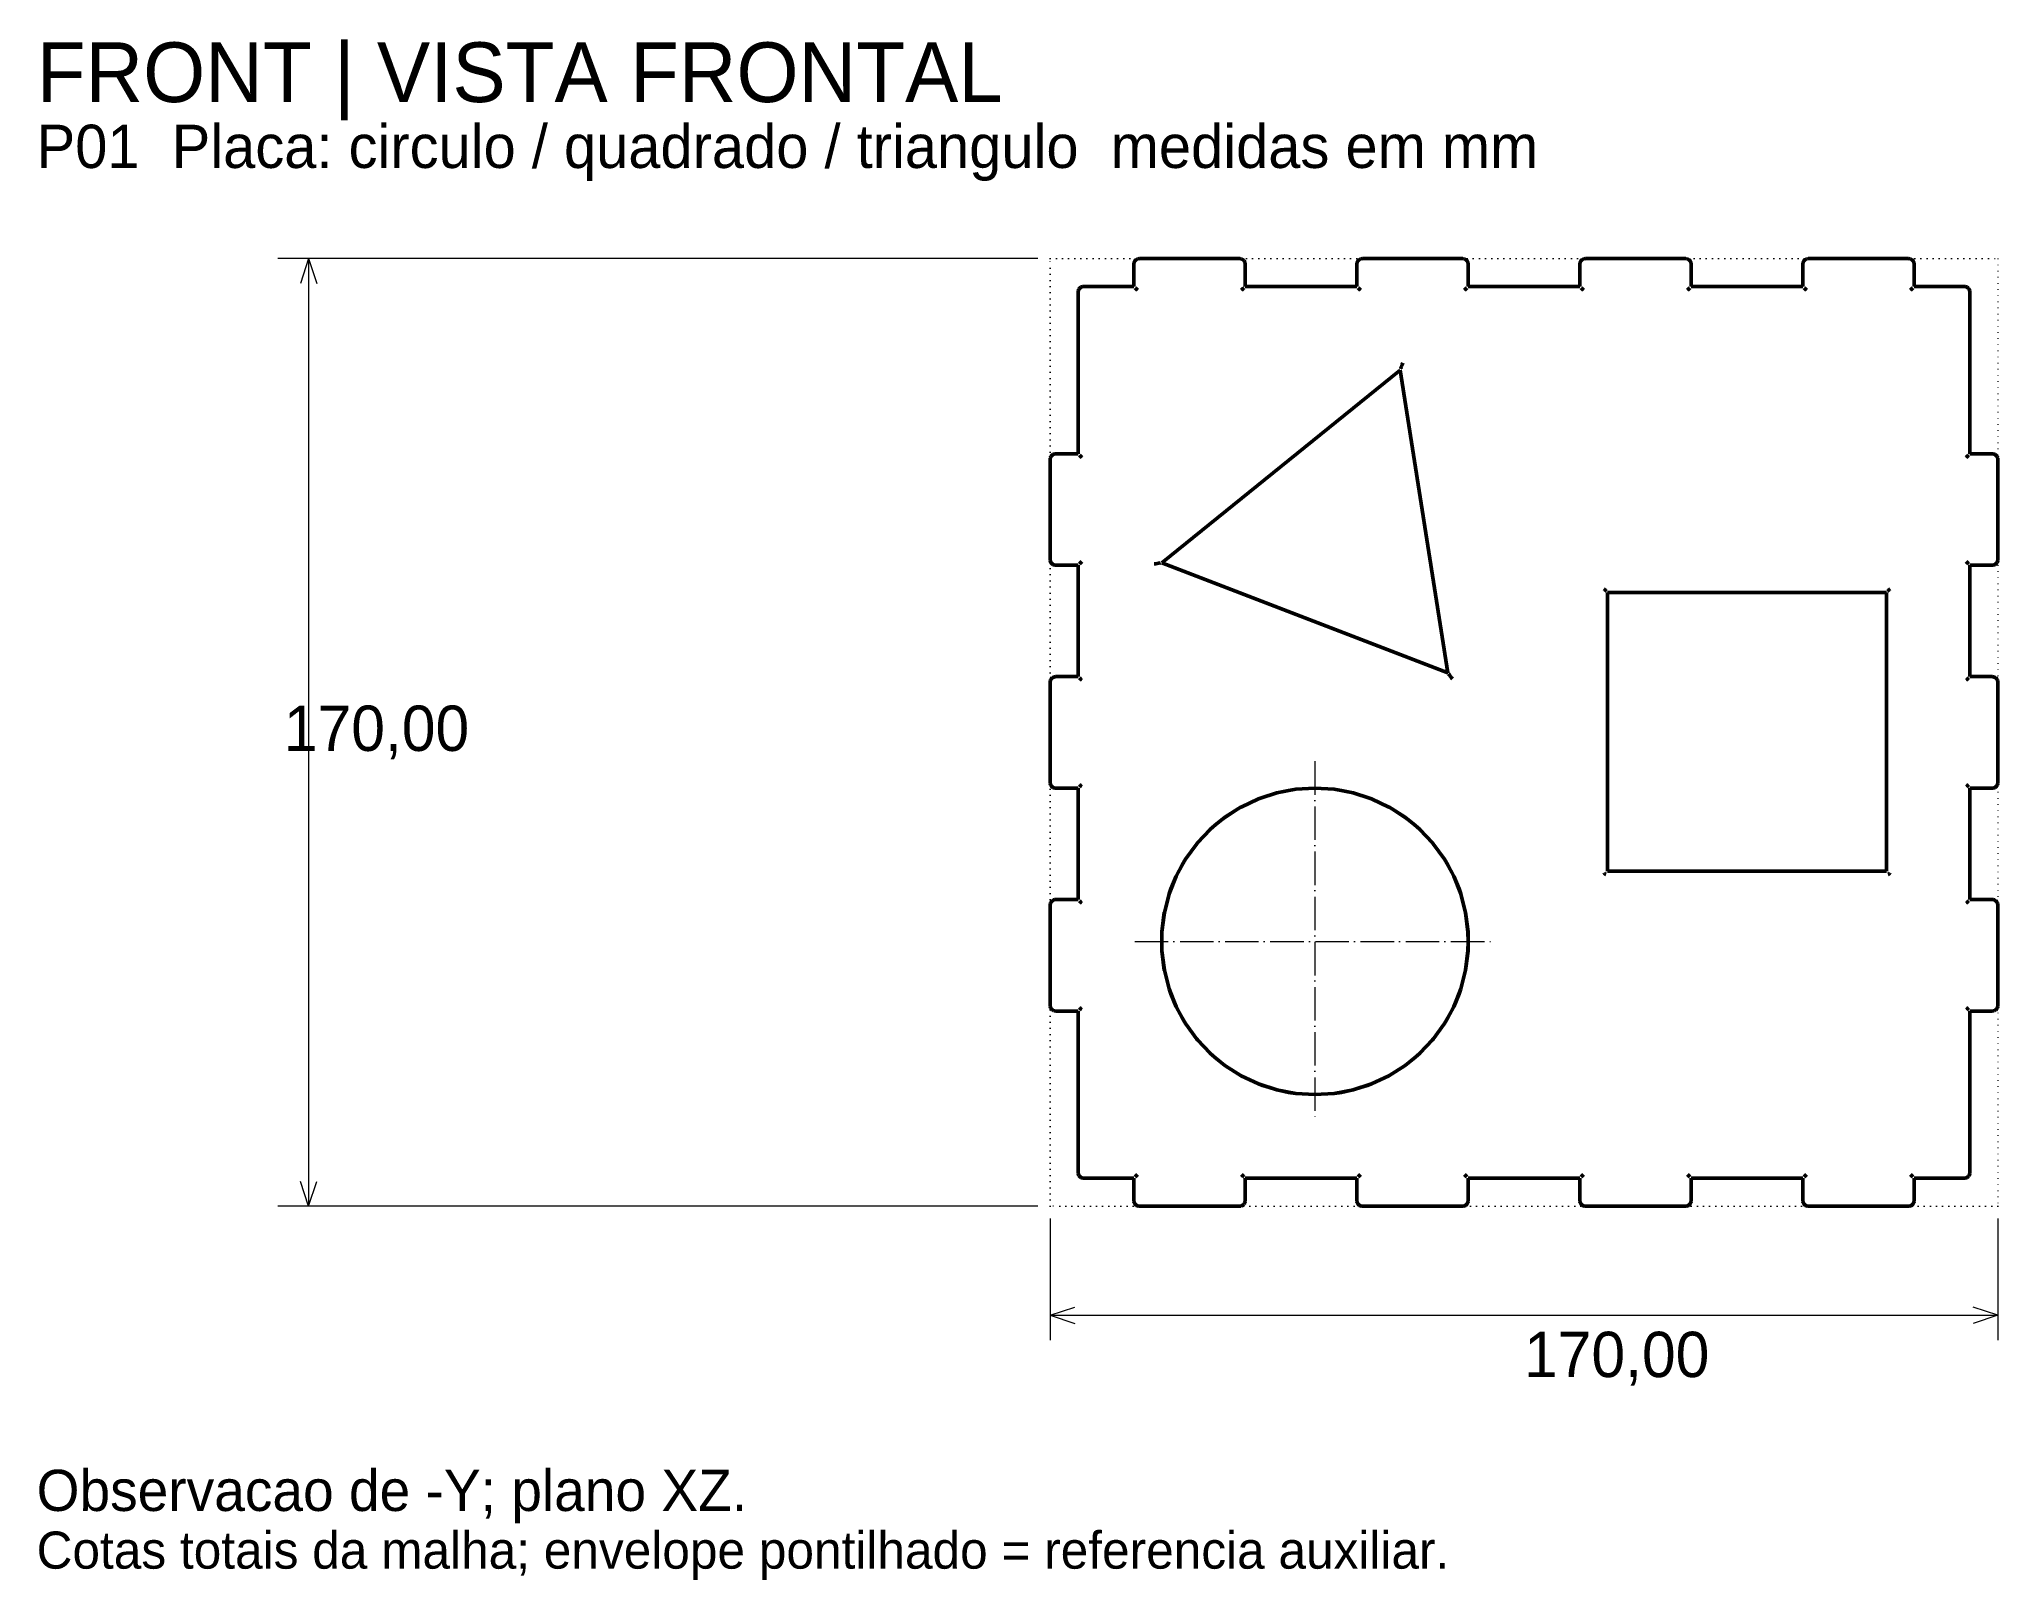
# Model space of a CAD drawing. Header units: millimetres. Extents: x 14 to 366, y 5 to 281.
import ezdxf

# ---------------------------------------------------------------- set-up
doc = ezdxf.new("R2010")
doc.units = ezdxf.units.MM
for name, pattern in [('CENTER', [8, 6, -1, 0, -1]), ('DOTTED', [1, 0, -1]), ('HIDDEN', [4.5, 3, -1.5])]:
    doc.linetypes.add(name, pattern=pattern)
for name, color, linetype, lineweight in [('AXIS', 4, 'CENTER', 18), ('HIDDEN', 8, 'HIDDEN', 25), ('REFERENCE', 8, 'DOTTED', 13), ('TEXT', 7, 'CONTINUOUS', 18), ('THIN', 7, 'CONTINUOUS', 18), ('VISIBLE', 7, 'CONTINUOUS', 50)]:
    doc.layers.add(name, color=color, linetype=linetype, lineweight=lineweight)

msp = doc.modelspace()

# ---------------------------------------------------------------- linework, layer by layer
at = {"layer": 'AXIS'}
for p, q in [((243.37, 151.87), (243.37, 87.26)), ((211.06, 119.57), (275.68, 119.57))]:
    msp.add_line(p, q, dxfattribs=at)
at = {"layer": 'HIDDEN'}
for p, q in [((210.63, 237.07), (210.87, 237.07)), ((210.87, 237.07), (210.87, 237.3)), ((211.1, 236.83), (211.23, 236.71)), ((211.23, 236.71), (211.37, 236.57)), ((211.37, 236.57), (211.53, 236.41)), ((230.21, 236.41), (230.37, 236.57)), ((230.37, 236.57), (230.51, 236.71)), ((230.51, 236.71), (230.64, 236.83)), ((250.63, 237.07), (250.87, 237.07)), ((250.87, 237.07), (250.87, 237.3)), ((251.1, 236.83), (251.23, 236.71)), ((251.23, 236.71), (251.37, 236.57)), ((251.37, 236.57), (251.53, 236.41)), ((270.21, 236.41), (270.37, 236.57)), ((270.37, 236.57), (270.51, 236.71)), ((270.51, 236.71), (270.64, 236.83)), ((291.1, 236.83), (291.23, 236.71)), ((291.23, 236.71), (291.37, 236.57)), ((291.37, 236.57), (291.53, 236.41)), ((310.21, 236.41), (310.37, 236.57)), ((310.37, 236.57), (310.51, 236.71)), ((310.51, 236.71), (310.64, 236.83)), ((310.87, 237.07), (310.87, 237.3)), ((310.87, 237.07), (311.11, 237.07)), ((331.1, 236.83), (331.23, 236.71)), ((331.23, 236.71), (331.37, 236.57)), ((331.37, 236.57), (331.53, 236.41)), ((350.21, 236.41), (350.37, 236.57)), ((350.37, 236.57), (350.51, 236.71)), ((350.51, 236.71), (350.64, 236.83)), ((350.87, 237.07), (350.87, 237.3)), ((350.87, 237.07), (351.11, 237.07)), ((258.73, 222.27), (258.79, 222.42)), ((258.79, 222.42), (258.86, 222.61)), ((258.86, 222.61), (258.94, 222.83)), ((258.94, 222.83), (259.04, 223.08)), ((259.04, 223.08), (259.15, 223.36)), ((200.63, 207.07), (200.87, 207.07)), ((200.87, 207.07), (200.87, 207.3)), ((201.1, 206.83), (201.23, 206.71)), ((201.23, 206.71), (201.37, 206.57)), ((201.37, 206.57), (201.53, 206.41)), ((360.21, 206.41), (360.37, 206.57)), ((360.37, 206.57), (360.51, 206.71)), ((360.51, 206.71), (360.64, 206.83)), ((360.87, 207.07), (360.87, 207.3)), ((360.87, 207.07), (361.1, 207.07)), ((201.1, 187.3), (201.23, 187.42)), ((201.23, 187.42), (201.37, 187.57)), ((201.37, 187.57), (201.53, 187.72)), ((214.57, 187.29), (214.78, 187.33)), ((214.88, 187.34), (215.06, 187.37)), ((215.16, 187.39), (215.29, 187.41)), ((215.29, 187.41), (215.4, 187.42)), ((215.49, 187.44), (215.6, 187.46)), ((360.21, 187.72), (360.37, 187.57)), ((360.37, 187.57), (360.51, 187.42)), ((360.51, 187.42), (360.64, 187.3)), ((295.21, 182.84), (295.37, 182.68)), ((346.37, 182.68), (346.53, 182.84)), ((295.37, 182.68), (295.51, 182.54)), ((295.51, 182.54), (295.64, 182.42)), ((345.63, 182.18), (345.87, 182.18)), ((345.87, 181.94), (345.87, 182.18)), ((346.1, 182.42), (346.23, 182.54)), ((346.1, 182.42), (346.23, 182.54)), ((346.23, 182.54), (346.37, 182.68)), ((200.63, 167.07), (200.87, 167.07)), ((200.87, 167.07), (200.87, 167.3)), ((201.1, 166.83), (201.23, 166.71)), ((201.23, 166.71), (201.37, 166.57)), ((201.37, 166.57), (201.53, 166.41)), ((266.97, 167.82), (267.2, 167.73)), ((267.16, 167.97), (267.2, 167.73)), ((267.33, 167.56), (267.44, 167.44)), ((267.37, 167.52), (267.44, 167.44)), ((267.44, 167.44), (267.56, 167.28)), ((267.49, 167.37), (267.57, 167.28)), ((267.57, 167.28), (267.64, 167.18)), ((267.64, 167.18), (267.72, 167.09)), ((267.72, 167.09), (267.82, 166.96)), ((267.88, 166.88), (268.02, 166.71)), ((360.21, 166.41), (360.37, 166.57)), ((360.37, 166.57), (360.51, 166.71)), ((360.51, 166.71), (360.64, 166.83)), ((360.87, 167.07), (360.87, 167.3)), ((360.87, 167.07), (361.1, 167.07)), ((201.37, 147.57), (201.53, 147.72)), ((360.21, 147.72), (360.37, 147.57)), ((200.63, 147.07), (200.87, 147.07)), ((200.87, 146.83), (200.87, 147.07)), ((201.1, 147.3), (201.23, 147.42)), ((201.23, 147.42), (201.37, 147.57)), ((360.37, 147.57), (360.51, 147.42)), ((360.51, 147.42), (360.64, 147.3)), ((360.87, 147.07), (361.1, 147.07)), ((360.87, 146.83), (360.87, 147.07)), ((295.21, 131.53), (295.37, 131.68)), ((295.37, 131.68), (295.51, 131.83)), ((295.37, 131.68), (295.46, 131.77)), ((295.51, 131.83), (295.64, 131.95)), ((346.1, 131.95), (346.23, 131.83)), ((346.23, 131.83), (346.37, 131.68)), ((346.37, 131.68), (346.53, 131.53)), ((201.1, 126.83), (201.23, 126.71)), ((201.23, 126.71), (201.37, 126.57)), ((201.37, 126.57), (201.53, 126.41)), ((360.21, 126.41), (360.37, 126.57)), ((360.37, 126.57), (360.51, 126.71)), ((360.51, 126.71), (360.64, 126.83)), ((200.63, 107.07), (200.87, 107.07)), ((200.87, 106.83), (200.87, 107.07)), ((201.1, 107.3), (201.23, 107.42)), ((201.23, 107.42), (201.37, 107.57)), ((201.37, 107.57), (201.53, 107.72)), ((360.21, 107.72), (360.37, 107.57)), ((360.37, 107.57), (360.51, 107.42)), ((360.51, 107.42), (360.64, 107.3)), ((360.87, 107.07), (361.1, 107.07)), ((360.87, 106.83), (360.87, 107.07)), ((211.1, 77.3), (211.23, 77.42)), ((211.23, 77.42), (211.37, 77.57)), ((211.37, 77.57), (211.53, 77.72)), ((230.21, 77.72), (230.37, 77.57)), ((230.37, 77.57), (230.51, 77.42)), ((230.51, 77.42), (230.64, 77.3)), ((251.1, 77.3), (251.23, 77.42)), ((251.23, 77.42), (251.37, 77.57)), ((251.37, 77.57), (251.53, 77.72)), ((270.21, 77.72), (270.37, 77.57)), ((270.37, 77.57), (270.51, 77.42)), ((270.51, 77.42), (270.64, 77.3)), ((291.1, 77.3), (291.23, 77.42)), ((291.23, 77.42), (291.37, 77.57)), ((291.37, 77.57), (291.53, 77.72)), ((310.21, 77.72), (310.37, 77.57)), ((310.37, 77.57), (310.51, 77.42)), ((310.51, 77.42), (310.64, 77.3)), ((331.1, 77.3), (331.23, 77.42)), ((331.23, 77.42), (331.37, 77.57)), ((331.37, 77.57), (331.53, 77.72)), ((350.21, 77.72), (350.37, 77.57)), ((350.37, 77.57), (350.51, 77.42)), ((350.51, 77.42), (350.64, 77.3)), ((210.63, 77.07), (210.87, 77.07)), ((210.87, 76.83), (210.87, 77.07)), ((250.63, 77.07), (250.87, 77.07)), ((250.87, 76.83), (250.87, 77.07)), ((310.87, 77.07), (311.11, 77.07)), ((310.87, 76.83), (310.87, 77.07)), ((350.87, 77.07), (351.11, 77.07)), ((350.87, 76.83), (350.87, 77.07))]:
    msp.add_line(p, q, dxfattribs=at)
at = {"layer": 'REFERENCE'}
for p, q in [((195.87, 242.07), (365.87, 242.07)), ((195.87, 72.07), (195.87, 242.07)), ((365.87, 242.07), (365.87, 72.07)), ((365.87, 72.07), (195.87, 72.07))]:
    msp.add_line(p, q, dxfattribs=at)
at = {"layer": 'THIN'}
for p, q in [((193.65, 242.07), (57.28, 242.07)), ((62.83, 242.07), (61.35, 237.63)), ((62.83, 242.07), (62.83, 72.07)), ((62.83, 242.07), (64.3, 237.63)), ((62.83, 72.07), (61.35, 76.5)), ((62.83, 72.07), (64.3, 76.5)), ((193.65, 72.07), (57.28, 72.07)), ((195.87, 69.85), (195.87, 48.04)), ((365.87, 69.85), (365.87, 48.04)), ((195.87, 52.48), (200.3, 53.96)), ((365.87, 52.48), (361.43, 53.96)), ((195.87, 52.48), (365.87, 52.48)), ((195.87, 52.48), (200.3, 51)), ((365.87, 52.48), (361.43, 51))]:
    msp.add_line(p, q, dxfattribs=at)
at = {"layer": 'VISIBLE'}
for p, q in [((210.87, 241.07), (210.88, 241.24)), ((210.87, 237.07), (210.87, 241.07)), ((210.88, 241.24), (210.93, 241.41)), ((210.93, 241.41), (211, 241.57)), ((211, 241.57), (211.1, 241.71)), ((211.1, 241.71), (211.23, 241.83)), ((211.23, 241.83), (211.37, 241.93)), ((211.37, 241.93), (211.53, 242)), ((211.53, 242), (211.7, 242.05)), ((211.7, 242.05), (211.87, 242.07)), ((211.87, 242.07), (229.87, 242.07)), ((229.87, 242.07), (230.04, 242.05)), ((230.04, 242.05), (230.21, 242)), ((230.21, 242), (230.37, 241.93)), ((230.37, 241.93), (230.51, 241.83)), ((230.51, 241.83), (230.64, 241.71)), ((230.64, 241.71), (230.74, 241.57)), ((230.74, 241.57), (230.81, 241.41)), ((230.81, 241.41), (230.85, 241.24)), ((230.85, 241.24), (230.87, 241.07)), ((230.87, 237.07), (230.87, 241.07)), ((250.87, 241.07), (250.88, 241.24)), ((250.87, 237.07), (250.87, 241.07)), ((250.88, 241.24), (250.93, 241.41)), ((250.93, 241.41), (251, 241.57)), ((251, 241.57), (251.1, 241.71)), ((251.1, 241.71), (251.23, 241.83)), ((251.23, 241.83), (251.37, 241.93)), ((251.37, 241.93), (251.53, 242)), ((251.53, 242), (251.7, 242.05)), ((251.7, 242.05), (251.87, 242.07)), ((251.87, 242.07), (269.87, 242.07)), ((269.87, 242.07), (270.04, 242.05)), ((270.04, 242.05), (270.21, 242)), ((270.21, 242), (270.37, 241.93)), ((270.37, 241.93), (270.51, 241.83)), ((270.51, 241.83), (270.64, 241.71)), ((270.64, 241.71), (270.74, 241.57)), ((270.74, 241.57), (270.81, 241.41)), ((270.81, 241.41), (270.85, 241.24)), ((270.85, 241.24), (270.87, 241.07)), ((270.87, 237.07), (270.87, 241.07)), ((290.87, 241.07), (290.88, 241.24)), ((290.87, 237.07), (290.87, 241.07)), ((290.88, 241.24), (290.93, 241.41)), ((290.93, 241.41), (291, 241.57)), ((291, 241.57), (291.1, 241.71)), ((291.1, 241.71), (291.23, 241.83)), ((291.23, 241.83), (291.37, 241.93)), ((291.37, 241.93), (291.53, 242)), ((291.53, 242), (291.7, 242.05)), ((291.7, 242.05), (291.87, 242.07)), ((291.87, 242.07), (309.87, 242.07)), ((309.87, 242.07), (310.04, 242.05)), ((310.04, 242.05), (310.21, 242)), ((310.21, 242), (310.37, 241.93)), ((310.37, 241.93), (310.51, 241.83)), ((310.51, 241.83), (310.64, 241.71)), ((310.64, 241.71), (310.74, 241.57)), ((310.74, 241.57), (310.81, 241.41)), ((310.81, 241.41), (310.85, 241.24)), ((310.85, 241.24), (310.87, 241.07)), ((310.87, 237.07), (310.87, 241.07)), ((330.87, 241.07), (330.88, 241.24)), ((330.87, 237.07), (330.87, 241.07)), ((330.88, 241.24), (330.93, 241.41)), ((330.93, 241.41), (331, 241.57)), ((331, 241.57), (331.1, 241.71)), ((331.1, 241.71), (331.23, 241.83)), ((331.23, 241.83), (331.37, 241.93)), ((331.37, 241.93), (331.53, 242)), ((331.53, 242), (331.7, 242.05)), ((331.7, 242.05), (331.87, 242.07)), ((331.87, 242.07), (349.87, 242.07)), ((349.87, 242.07), (350.04, 242.05)), ((350.04, 242.05), (350.21, 242)), ((350.21, 242), (350.37, 241.93)), ((350.37, 241.93), (350.51, 241.83)), ((350.51, 241.83), (350.64, 241.71)), ((350.64, 241.71), (350.74, 241.57)), ((350.74, 241.57), (350.81, 241.41)), ((350.81, 241.41), (350.85, 241.24)), ((350.85, 241.24), (350.87, 241.07)), ((350.87, 237.07), (350.87, 241.07)), ((200.87, 236.07), (200.88, 236.24)), ((200.87, 207.07), (200.87, 236.07)), ((200.88, 236.24), (200.93, 236.41)), ((200.93, 236.41), (201, 236.57)), ((201, 236.57), (201.1, 236.71)), ((201.1, 236.71), (201.23, 236.83)), ((201.23, 236.83), (201.37, 236.93)), ((201.37, 236.93), (201.53, 237)), ((201.53, 237), (201.7, 237.05)), ((201.7, 237.05), (201.87, 237.07)), ((201.87, 237.07), (210.87, 237.07)), ((211.1, 236.83), (211.23, 236.71)), ((211.23, 236.71), (211.37, 236.57)), ((211.37, 236.57), (211.53, 236.41)), ((230.21, 236.41), (230.37, 236.57)), ((230.37, 236.57), (230.51, 236.71)), ((230.51, 236.71), (230.64, 236.83)), ((230.87, 237.07), (250.87, 237.07)), ((251.1, 236.83), (251.23, 236.71)), ((251.23, 236.71), (251.37, 236.57)), ((251.37, 236.57), (251.53, 236.41)), ((270.21, 236.41), (270.37, 236.57)), ((270.37, 236.57), (270.51, 236.71)), ((270.51, 236.71), (270.64, 236.83)), ((270.87, 237.07), (290.87, 237.07)), ((291.1, 236.83), (291.23, 236.71)), ((291.23, 236.71), (291.37, 236.57)), ((291.37, 236.57), (291.53, 236.41)), ((310.21, 236.41), (310.37, 236.57)), ((310.37, 236.57), (310.51, 236.71)), ((310.51, 236.71), (310.64, 236.83)), ((310.87, 237.07), (330.87, 237.07)), ((331.1, 236.83), (331.23, 236.71)), ((331.23, 236.71), (331.37, 236.57)), ((331.37, 236.57), (331.53, 236.41)), ((350.21, 236.41), (350.37, 236.57)), ((350.37, 236.57), (350.51, 236.71)), ((350.51, 236.71), (350.64, 236.83)), ((350.87, 237.07), (359.87, 237.07)), ((359.87, 237.07), (360.04, 237.05)), ((360.04, 237.05), (360.21, 237)), ((360.21, 237), (360.37, 236.93)), ((360.37, 236.93), (360.51, 236.83)), ((360.51, 236.83), (360.64, 236.71)), ((360.64, 236.71), (360.74, 236.57)), ((360.74, 236.57), (360.81, 236.41)), ((360.81, 236.41), (360.85, 236.24)), ((360.85, 236.24), (360.87, 236.07)), ((360.87, 207.07), (360.87, 236.07)), ((215.87, 187.5), (258.65, 222.07)), ((258.65, 222.07), (267.2, 167.73)), ((258.73, 222.27), (258.79, 222.42)), ((258.79, 222.42), (258.86, 222.61)), ((258.86, 222.61), (258.94, 222.83)), ((258.94, 222.83), (259.04, 223.08)), ((259.04, 223.08), (259.15, 223.35)), ((195.87, 206.07), (195.88, 206.24)), ((195.87, 188.07), (195.87, 206.07)), ((195.88, 206.24), (195.93, 206.41)), ((195.93, 206.41), (196, 206.57)), ((196, 206.57), (196.1, 206.71)), ((196.1, 206.71), (196.23, 206.83)), ((196.23, 206.83), (196.37, 206.93)), ((196.37, 206.93), (196.53, 207)), ((196.53, 207), (196.7, 207.05)), ((196.7, 207.05), (196.87, 207.07)), ((196.87, 207.07), (200.87, 207.07)), ((201.1, 206.83), (201.23, 206.71)), ((201.23, 206.71), (201.37, 206.57)), ((201.37, 206.57), (201.53, 206.41)), ((360.21, 206.41), (360.37, 206.57)), ((360.37, 206.57), (360.51, 206.71)), ((360.51, 206.71), (360.64, 206.83)), ((360.87, 207.07), (364.87, 207.07)), ((364.87, 207.07), (365.04, 207.05)), ((365.04, 207.05), (365.21, 207)), ((365.21, 207), (365.37, 206.93)), ((365.37, 206.93), (365.51, 206.83)), ((365.51, 206.83), (365.64, 206.71)), ((365.64, 206.71), (365.74, 206.57)), ((365.74, 206.57), (365.81, 206.41)), ((365.81, 206.41), (365.85, 206.24)), ((365.85, 206.24), (365.87, 206.07)), ((365.87, 188.07), (365.87, 206.07)), ((195.87, 188.07), (195.88, 187.89)), ((195.88, 187.89), (195.93, 187.72)), ((195.93, 187.72), (196, 187.57)), ((196, 187.57), (196.1, 187.42)), ((196.1, 187.42), (196.23, 187.3)), ((196.23, 187.3), (196.37, 187.2)), ((196.37, 187.2), (196.53, 187.13)), ((196.53, 187.13), (196.7, 187.08)), ((196.7, 187.08), (196.87, 187.07)), ((196.87, 187.07), (200.87, 187.07)), ((200.87, 167.07), (200.87, 187.07)), ((201.1, 187.3), (201.23, 187.42)), ((201.23, 187.42), (201.37, 187.57)), ((201.37, 187.57), (201.53, 187.72)), ((214.5, 187.28), (214.79, 187.33)), ((214.79, 187.33), (215.06, 187.37)), ((215.06, 187.37), (215.29, 187.41)), ((215.29, 187.41), (215.49, 187.44)), ((215.49, 187.44), (215.65, 187.46)), ((215.87, 187.5), (267.2, 167.73)), ((360.21, 187.72), (360.37, 187.57)), ((360.37, 187.57), (360.51, 187.42)), ((360.51, 187.42), (360.64, 187.3)), ((360.87, 187.07), (364.87, 187.07)), ((360.87, 167.07), (360.87, 187.07)), ((364.87, 187.07), (365.04, 187.08)), ((365.04, 187.08), (365.21, 187.13)), ((365.21, 187.13), (365.37, 187.2)), ((365.37, 187.2), (365.51, 187.3)), ((365.51, 187.3), (365.64, 187.42)), ((365.64, 187.42), (365.74, 187.57)), ((365.74, 187.57), (365.81, 187.72)), ((365.81, 187.72), (365.85, 187.89)), ((365.85, 187.89), (365.87, 188.07)), ((295.21, 182.84), (295.37, 182.68)), ((346.37, 182.68), (346.53, 182.84)), ((295.37, 182.68), (295.51, 182.54)), ((295.51, 182.54), (295.64, 182.42)), ((295.87, 182.18), (345.87, 182.18)), ((295.87, 132.18), (295.87, 182.18)), ((345.87, 132.18), (345.87, 182.18)), ((346.1, 182.42), (346.23, 182.54)), ((346.23, 182.54), (346.37, 182.68)), ((195.87, 166.07), (195.88, 166.24)), ((195.87, 148.07), (195.87, 166.07)), ((195.88, 166.24), (195.93, 166.41)), ((195.93, 166.41), (196, 166.57)), ((196, 166.57), (196.1, 166.71)), ((196.1, 166.71), (196.23, 166.83)), ((196.23, 166.83), (196.37, 166.93)), ((196.37, 166.93), (196.53, 167)), ((196.53, 167), (196.7, 167.05)), ((196.7, 167.05), (196.87, 167.07)), ((196.87, 167.07), (200.87, 167.07)), ((201.1, 166.83), (201.23, 166.71)), ((201.23, 166.71), (201.37, 166.57)), ((201.37, 166.57), (201.53, 166.41)), ((267.33, 167.56), (267.44, 167.44)), ((267.44, 167.44), (267.56, 167.28)), ((267.56, 167.28), (267.71, 167.09)), ((267.71, 167.09), (267.88, 166.88)), ((267.88, 166.88), (268.07, 166.65)), ((360.21, 166.41), (360.37, 166.57)), ((360.37, 166.57), (360.51, 166.71)), ((360.51, 166.71), (360.64, 166.83)), ((360.87, 167.07), (364.87, 167.07)), ((364.87, 167.07), (365.04, 167.05)), ((365.04, 167.05), (365.21, 167)), ((365.21, 167), (365.37, 166.93)), ((365.37, 166.93), (365.51, 166.83)), ((365.51, 166.83), (365.64, 166.71)), ((365.64, 166.71), (365.74, 166.57)), ((365.74, 166.57), (365.81, 166.41)), ((365.81, 166.41), (365.85, 166.24)), ((365.85, 166.24), (365.87, 166.07)), ((365.87, 148.07), (365.87, 166.07)), ((195.87, 148.07), (195.88, 147.89)), ((195.88, 147.89), (195.93, 147.72)), ((195.93, 147.72), (196, 147.57)), ((201.37, 147.57), (201.53, 147.72)), ((360.21, 147.72), (360.37, 147.57)), ((365.74, 147.57), (365.81, 147.72)), ((365.81, 147.72), (365.85, 147.89)), ((365.85, 147.89), (365.87, 148.07)), ((196, 147.57), (196.1, 147.42)), ((196.1, 147.42), (196.23, 147.3)), ((196.23, 147.3), (196.37, 147.2)), ((196.37, 147.2), (196.53, 147.13)), ((196.53, 147.13), (196.7, 147.08)), ((196.7, 147.08), (196.87, 147.07)), ((196.87, 147.07), (200.87, 147.07)), ((200.87, 127.07), (200.87, 147.07)), ((201.1, 147.3), (201.23, 147.42)), ((201.23, 147.42), (201.37, 147.57)), ((230.12, 143.66), (233.25, 145.13)), ((233.24, 145.15), (236.53, 146.22)), ((233.24, 145.15), (236.53, 146.22)), ((233.24, 145.15), (233.96, 145.41)), ((233.24, 145.15), (233.96, 145.41)), ((233.25, 145.13), (233.96, 145.41)), ((233.96, 145.41), (236.53, 146.22)), ((233.96, 145.41), (236.53, 146.22)), ((233.96, 145.41), (236.53, 146.2)), ((236.53, 146.22), (239.92, 146.86)), ((236.53, 146.22), (239.92, 146.86)), ((236.53, 146.2), (238.59, 146.65)), ((236.53, 146.22), (238.59, 146.65)), ((236.53, 146.22), (238.59, 146.65)), ((238.59, 146.65), (239.92, 146.86)), ((238.59, 146.65), (239.92, 146.86)), ((238.59, 146.65), (239.92, 146.85)), ((239.92, 146.85), (243.37, 147.07)), ((243.37, 147.07), (246.82, 146.85)), ((246.82, 146.86), (248.14, 146.65)), ((246.82, 146.86), (250.21, 146.22)), ((246.82, 146.86), (248.14, 146.65)), ((246.82, 146.86), (250.21, 146.22)), ((246.82, 146.85), (248.14, 146.65)), ((248.14, 146.65), (250.21, 146.2)), ((248.14, 146.65), (250.21, 146.22)), ((248.14, 146.65), (250.21, 146.22)), ((250.21, 146.22), (252.78, 145.41)), ((250.21, 146.22), (253.5, 145.15)), ((250.21, 146.22), (253.5, 145.15)), ((250.21, 146.22), (252.78, 145.41)), ((250.21, 146.2), (252.78, 145.41)), ((252.78, 145.41), (253.49, 145.13)), ((252.78, 145.41), (253.5, 145.15)), ((252.78, 145.41), (253.5, 145.15)), ((253.49, 145.13), (256.62, 143.66)), ((360.37, 147.57), (360.51, 147.42)), ((360.51, 147.42), (360.64, 147.3)), ((360.87, 147.07), (364.87, 147.07)), ((360.87, 127.07), (360.87, 147.07)), ((364.87, 147.07), (365.04, 147.08)), ((365.04, 147.08), (365.21, 147.13)), ((365.21, 147.13), (365.37, 147.2)), ((365.37, 147.2), (365.51, 147.3)), ((365.51, 147.3), (365.64, 147.42)), ((365.64, 147.42), (365.74, 147.57)), ((224.53, 139.62), (227.2, 141.83)), ((224.53, 139.62), (227.2, 141.83)), ((224.53, 139.62), (225.69, 140.63)), ((224.53, 139.62), (225.69, 140.63)), ((224.54, 139.61), (225.69, 140.63)), ((225.69, 140.63), (227.2, 141.83)), ((225.69, 140.63), (227.2, 141.83)), ((225.69, 140.63), (227.21, 141.81)), ((227.2, 141.83), (230.11, 143.68)), ((227.2, 141.83), (230.11, 143.68)), ((227.2, 141.83), (229.62, 143.38)), ((227.2, 141.83), (229.62, 143.38)), ((227.21, 141.81), (229.62, 143.38)), ((229.62, 143.38), (230.11, 143.68)), ((229.62, 143.38), (230.11, 143.68)), ((229.62, 143.38), (230.12, 143.66)), ((256.62, 143.66), (257.12, 143.38)), ((256.63, 143.68), (257.12, 143.38)), ((256.63, 143.68), (259.54, 141.83)), ((256.63, 143.68), (257.12, 143.38)), ((256.63, 143.68), (259.54, 141.83)), ((257.12, 143.38), (259.53, 141.81)), ((257.12, 143.38), (259.54, 141.83)), ((257.12, 143.38), (259.54, 141.83)), ((259.53, 141.81), (261.05, 140.63)), ((259.54, 141.83), (261.05, 140.63)), ((259.54, 141.83), (262.21, 139.62)), ((259.54, 141.83), (262.21, 139.62)), ((259.54, 141.83), (261.05, 140.63)), ((261.05, 140.63), (262.19, 139.61)), ((261.05, 140.63), (262.21, 139.62)), ((261.05, 140.63), (262.21, 139.62)), ((220.15, 134.3), (222.18, 137.09)), ((222.18, 137.09), (222.3, 137.24)), ((222.3, 137.24), (224.54, 139.61)), ((262.19, 139.61), (264.44, 137.24)), ((264.44, 137.24), (264.56, 137.09)), ((264.56, 137.09), (266.59, 134.3)), ((218.47, 131.28), (220.14, 134.31)), ((218.47, 131.28), (220.14, 134.31)), ((219.55, 133.32), (220.14, 134.31)), ((219.55, 133.32), (220.14, 134.31)), ((219.55, 133.32), (220.15, 134.3)), ((266.59, 134.3), (267.19, 133.32)), ((266.6, 134.31), (267.19, 133.32)), ((266.6, 134.31), (268.27, 131.28)), ((266.6, 134.31), (267.19, 133.32)), ((266.6, 134.31), (268.27, 131.28)), ((217.2, 128.07), (218.47, 131.28)), ((217.2, 128.07), (218.47, 131.28)), ((217.53, 128.97), (218.47, 131.28)), ((217.53, 128.97), (218.47, 131.28)), ((217.53, 128.97), (218.49, 131.27)), ((218.47, 131.28), (219.55, 133.32)), ((218.47, 131.28), (219.55, 133.32)), ((218.49, 131.27), (219.55, 133.32)), ((267.19, 133.32), (268.25, 131.27)), ((267.19, 133.32), (268.27, 131.28)), ((267.19, 133.32), (268.27, 131.28)), ((268.25, 131.27), (269.21, 128.97)), ((268.27, 131.28), (269.21, 128.97)), ((268.27, 131.28), (269.54, 128.07)), ((268.27, 131.28), (269.54, 128.07)), ((268.27, 131.28), (269.21, 128.97)), ((295.21, 131.53), (295.32, 131.64)), ((295.37, 131.68), (295.46, 131.77)), ((295.87, 132.18), (345.87, 132.18)), ((346.28, 131.77), (346.37, 131.68)), ((346.42, 131.64), (346.53, 131.53)), ((195.93, 126.41), (196, 126.57)), ((196, 126.57), (196.1, 126.71)), ((196.1, 126.71), (196.23, 126.83)), ((196.23, 126.83), (196.37, 126.93)), ((196.37, 126.93), (196.53, 127)), ((196.53, 127), (196.7, 127.05)), ((196.7, 127.05), (196.87, 127.07)), ((196.87, 127.07), (200.87, 127.07)), ((201.1, 126.83), (201.23, 126.71)), ((201.23, 126.71), (201.37, 126.57)), ((201.37, 126.57), (201.53, 126.41)), ((216.36, 124.72), (217.22, 128.06)), ((217.2, 128.07), (217.53, 128.97)), ((217.2, 128.07), (217.53, 128.97)), ((217.22, 128.06), (217.53, 128.97)), ((269.21, 128.97), (269.52, 128.06)), ((269.21, 128.97), (269.54, 128.07)), ((269.21, 128.97), (269.54, 128.07)), ((269.52, 128.06), (270.38, 124.72)), ((360.21, 126.41), (360.37, 126.57)), ((360.37, 126.57), (360.51, 126.71)), ((360.51, 126.71), (360.64, 126.83)), ((360.87, 127.07), (364.87, 127.07)), ((364.87, 127.07), (365.04, 127.05)), ((365.04, 127.05), (365.21, 127)), ((365.21, 127), (365.37, 126.93)), ((365.37, 126.93), (365.51, 126.83)), ((365.51, 126.83), (365.64, 126.71)), ((365.64, 126.71), (365.74, 126.57)), ((365.74, 126.57), (365.81, 126.41)), ((195.87, 126.07), (195.88, 126.24)), ((195.87, 108.07), (195.87, 126.07)), ((195.88, 126.24), (195.93, 126.41)), ((215.91, 121.29), (216.34, 124.72)), ((215.91, 121.29), (216.29, 124.34)), ((215.92, 121.29), (216.34, 124.72)), ((216.29, 124.34), (216.36, 124.72)), ((216.29, 124.34), (216.34, 124.72)), ((216.29, 124.34), (216.34, 124.72)), ((270.38, 124.72), (270.45, 124.34)), ((270.4, 124.72), (270.82, 121.29)), ((270.4, 124.72), (270.45, 124.34)), ((270.4, 124.72), (270.45, 124.34)), ((270.4, 124.72), (270.83, 121.29)), ((270.45, 124.34), (270.82, 121.29)), ((270.45, 124.34), (270.82, 121.29)), ((270.45, 124.34), (270.83, 121.29)), ((365.81, 126.41), (365.85, 126.24)), ((365.85, 126.24), (365.87, 126.07)), ((365.87, 108.07), (365.87, 126.07)), ((215.87, 119.57), (215.92, 121.29)), ((215.87, 119.57), (215.91, 121.29)), ((215.87, 119.57), (215.91, 121.29)), ((215.87, 119.57), (215.92, 117.84)), ((215.87, 119.57), (215.91, 117.84)), ((215.87, 119.57), (215.91, 117.84)), ((215.91, 117.84), (215.91, 121.29)), ((215.91, 117.84), (215.91, 121.29)), ((270.82, 121.29), (270.87, 119.57)), ((270.82, 117.84), (270.87, 119.57)), ((270.83, 121.29), (270.87, 119.57)), ((270.83, 117.84), (270.83, 121.29)), ((270.83, 121.29), (270.87, 119.57)), ((270.83, 117.84), (270.83, 121.29)), ((270.83, 117.84), (270.87, 119.57)), ((270.83, 117.84), (270.87, 119.57)), ((215.91, 117.84), (216.29, 114.79)), ((215.91, 117.84), (216.34, 114.41)), ((215.92, 117.84), (216.29, 114.79)), ((215.92, 117.84), (216.29, 114.79)), ((215.92, 117.84), (216.34, 114.41)), ((270.4, 114.41), (270.83, 117.84)), ((270.4, 114.41), (270.82, 117.84)), ((270.45, 114.79), (270.83, 117.84)), ((216.29, 114.79), (216.36, 114.41)), ((216.29, 114.79), (216.34, 114.41)), ((216.29, 114.79), (216.34, 114.41)), ((216.36, 114.41), (217.22, 111.07)), ((269.52, 111.07), (270.38, 114.41)), ((270.38, 114.41), (270.45, 114.79)), ((270.4, 114.41), (270.45, 114.79)), ((270.4, 114.41), (270.45, 114.79)), ((217.2, 111.06), (217.53, 110.16)), ((217.2, 111.06), (218.47, 107.85)), ((217.2, 111.06), (217.53, 110.16)), ((217.2, 111.06), (218.47, 107.85)), ((217.22, 111.07), (217.53, 110.16)), ((217.53, 110.16), (218.49, 107.86)), ((217.53, 110.16), (218.47, 107.85)), ((217.53, 110.16), (218.47, 107.85)), ((268.25, 107.86), (269.21, 110.16)), ((268.27, 107.85), (269.54, 111.06)), ((268.27, 107.85), (269.54, 111.06)), ((268.27, 107.85), (269.21, 110.16)), ((268.27, 107.85), (269.21, 110.16)), ((269.21, 110.16), (269.52, 111.07)), ((269.21, 110.16), (269.54, 111.06)), ((269.21, 110.16), (269.54, 111.06)), ((195.87, 108.07), (195.88, 107.89)), ((195.88, 107.89), (195.93, 107.72)), ((195.93, 107.72), (196, 107.57)), ((196, 107.57), (196.1, 107.42)), ((196.1, 107.42), (196.23, 107.3)), ((196.23, 107.3), (196.37, 107.2)), ((196.37, 107.2), (196.53, 107.13)), ((196.53, 107.13), (196.7, 107.08)), ((196.7, 107.08), (196.87, 107.07)), ((196.87, 107.07), (200.87, 107.07)), ((200.87, 78.07), (200.87, 107.07)), ((201.1, 107.3), (201.23, 107.42)), ((201.23, 107.42), (201.37, 107.57)), ((201.37, 107.57), (201.53, 107.72)), ((218.47, 107.85), (220.14, 104.82)), ((218.47, 107.85), (219.55, 105.82)), ((218.47, 107.85), (219.55, 105.82)), ((218.47, 107.85), (220.14, 104.82)), ((218.49, 107.86), (219.55, 105.82)), ((219.55, 105.82), (220.15, 104.83)), ((219.55, 105.82), (220.14, 104.82)), ((219.55, 105.82), (220.14, 104.82)), ((266.59, 104.83), (267.19, 105.82)), ((266.6, 104.82), (268.27, 107.85)), ((266.6, 104.82), (268.27, 107.85)), ((266.6, 104.82), (267.19, 105.82)), ((266.6, 104.82), (267.19, 105.82)), ((267.19, 105.82), (268.25, 107.86)), ((267.19, 105.82), (268.27, 107.85)), ((267.19, 105.82), (268.27, 107.85)), ((360.21, 107.72), (360.37, 107.57)), ((360.37, 107.57), (360.51, 107.42)), ((360.51, 107.42), (360.64, 107.3)), ((360.87, 107.07), (364.87, 107.07)), ((360.87, 78.07), (360.87, 107.07)), ((364.87, 107.07), (365.04, 107.08)), ((365.04, 107.08), (365.21, 107.13)), ((365.21, 107.13), (365.37, 107.2)), ((365.37, 107.2), (365.51, 107.3)), ((365.51, 107.3), (365.64, 107.42)), ((365.64, 107.42), (365.74, 107.57)), ((365.74, 107.57), (365.81, 107.72)), ((365.81, 107.72), (365.85, 107.89)), ((365.85, 107.89), (365.87, 108.07)), ((220.15, 104.83), (222.18, 102.04)), ((222.18, 102.04), (222.3, 101.89)), ((264.44, 101.89), (264.56, 102.04)), ((264.56, 102.04), (266.59, 104.83)), ((222.3, 101.89), (224.54, 99.52)), ((224.53, 99.51), (225.69, 98.5)), ((224.53, 99.51), (227.2, 97.3)), ((224.53, 99.51), (225.69, 98.5)), ((224.53, 99.51), (227.2, 97.3)), ((224.54, 99.52), (225.69, 98.5)), ((225.69, 98.5), (227.21, 97.32)), ((225.69, 98.5), (227.2, 97.3)), ((225.69, 98.5), (227.2, 97.3)), ((259.53, 97.32), (261.05, 98.5)), ((259.54, 97.3), (262.21, 99.51)), ((259.54, 97.3), (262.21, 99.51)), ((259.54, 97.3), (261.05, 98.5)), ((259.54, 97.3), (261.05, 98.5)), ((261.05, 98.5), (262.19, 99.52)), ((261.05, 98.5), (262.21, 99.51)), ((261.05, 98.5), (262.21, 99.51)), ((262.19, 99.52), (264.44, 101.89)), ((227.2, 97.3), (230.11, 95.45)), ((227.2, 97.3), (229.62, 95.75)), ((227.2, 97.3), (229.62, 95.75)), ((227.2, 97.3), (230.11, 95.45)), ((227.21, 97.32), (229.62, 95.75)), ((229.62, 95.75), (230.12, 95.47)), ((229.62, 95.75), (230.11, 95.45)), ((229.62, 95.75), (230.11, 95.45)), ((230.12, 95.47), (233.25, 94)), ((253.49, 94), (256.62, 95.47)), ((256.62, 95.47), (257.12, 95.75)), ((256.63, 95.45), (259.54, 97.3)), ((256.63, 95.45), (259.54, 97.3)), ((256.63, 95.45), (257.12, 95.75)), ((256.63, 95.45), (257.12, 95.75)), ((257.12, 95.75), (259.53, 97.32)), ((257.12, 95.75), (259.54, 97.3)), ((257.12, 95.75), (259.54, 97.3)), ((233.24, 93.98), (233.96, 93.72)), ((233.24, 93.98), (236.53, 92.91)), ((233.24, 93.98), (233.96, 93.72)), ((233.24, 93.98), (236.53, 92.91)), ((233.25, 94), (233.96, 93.72)), ((233.96, 93.72), (236.53, 92.93)), ((233.96, 93.72), (236.53, 92.91)), ((233.96, 93.72), (236.53, 92.91)), ((236.53, 92.93), (238.59, 92.48)), ((236.53, 92.91), (239.92, 92.27)), ((236.53, 92.91), (238.59, 92.48)), ((236.53, 92.91), (238.59, 92.48)), ((236.53, 92.91), (239.92, 92.27)), ((238.59, 92.48), (239.92, 92.28)), ((238.59, 92.48), (239.92, 92.27)), ((238.59, 92.48), (239.92, 92.27)), ((239.92, 92.28), (243.37, 92.07)), ((243.37, 92.07), (246.82, 92.28)), ((246.82, 92.27), (250.21, 92.91)), ((246.82, 92.27), (250.21, 92.91)), ((246.82, 92.28), (248.14, 92.48)), ((246.82, 92.27), (248.14, 92.48)), ((246.82, 92.27), (248.14, 92.48)), ((248.14, 92.48), (250.21, 92.93)), ((248.14, 92.48), (250.21, 92.91)), ((248.14, 92.48), (250.21, 92.91)), ((250.21, 92.91), (253.5, 93.98)), ((250.21, 92.91), (253.5, 93.98)), ((250.21, 92.93), (252.78, 93.72)), ((250.21, 92.91), (252.78, 93.72)), ((250.21, 92.91), (252.78, 93.72)), ((252.78, 93.72), (253.49, 94)), ((252.78, 93.72), (253.5, 93.98)), ((252.78, 93.72), (253.5, 93.98)), ((200.87, 78.07), (200.88, 77.89)), ((200.88, 77.89), (200.93, 77.72)), ((200.93, 77.72), (201, 77.57)), ((201, 77.57), (201.1, 77.42)), ((201.1, 77.42), (201.23, 77.3)), ((211.1, 77.3), (211.23, 77.42)), ((211.23, 77.42), (211.37, 77.57)), ((211.37, 77.57), (211.53, 77.72)), ((230.21, 77.72), (230.37, 77.57)), ((230.37, 77.57), (230.51, 77.42)), ((230.51, 77.42), (230.64, 77.3)), ((251.1, 77.3), (251.23, 77.42)), ((251.23, 77.42), (251.37, 77.57)), ((251.37, 77.57), (251.53, 77.72)), ((270.21, 77.72), (270.37, 77.57)), ((270.37, 77.57), (270.51, 77.42)), ((270.51, 77.42), (270.64, 77.3)), ((291.1, 77.3), (291.23, 77.42)), ((291.23, 77.42), (291.37, 77.57)), ((291.37, 77.57), (291.53, 77.72)), ((310.21, 77.72), (310.37, 77.57)), ((310.37, 77.57), (310.51, 77.42)), ((310.51, 77.42), (310.64, 77.3)), ((331.1, 77.3), (331.23, 77.42)), ((331.23, 77.42), (331.37, 77.57)), ((331.37, 77.57), (331.53, 77.72)), ((350.21, 77.72), (350.37, 77.57)), ((350.37, 77.57), (350.51, 77.42)), ((350.51, 77.42), (350.64, 77.3)), ((360.51, 77.3), (360.64, 77.42)), ((360.64, 77.42), (360.74, 77.57)), ((360.74, 77.57), (360.81, 77.72)), ((360.81, 77.72), (360.85, 77.89)), ((360.85, 77.89), (360.87, 78.07)), ((201.23, 77.3), (201.37, 77.2)), ((201.37, 77.2), (201.53, 77.13)), ((201.53, 77.13), (201.7, 77.08)), ((201.7, 77.08), (201.87, 77.07)), ((201.87, 77.07), (210.87, 77.07)), ((210.87, 73.07), (210.87, 77.07)), ((230.87, 77.07), (250.87, 77.07)), ((230.87, 73.07), (230.87, 77.07)), ((250.87, 73.07), (250.87, 77.07)), ((270.87, 77.07), (290.87, 77.07)), ((270.87, 73.07), (270.87, 77.07)), ((290.87, 73.07), (290.87, 77.07)), ((310.87, 77.07), (330.87, 77.07)), ((310.87, 73.07), (310.87, 77.07)), ((330.87, 73.07), (330.87, 77.07)), ((350.87, 77.07), (359.87, 77.07)), ((350.87, 73.07), (350.87, 77.07)), ((359.87, 77.07), (360.04, 77.08)), ((360.04, 77.08), (360.21, 77.13)), ((360.21, 77.13), (360.37, 77.2)), ((360.37, 77.2), (360.51, 77.3)), ((210.87, 73.07), (210.88, 72.89)), ((210.88, 72.89), (210.93, 72.72)), ((210.93, 72.72), (211, 72.57)), ((211, 72.57), (211.1, 72.42)), ((211.1, 72.42), (211.23, 72.3)), ((211.23, 72.3), (211.37, 72.2)), ((211.37, 72.2), (211.53, 72.13)), ((211.53, 72.13), (211.7, 72.08)), ((211.7, 72.08), (211.87, 72.07)), ((211.87, 72.07), (229.87, 72.07)), ((229.87, 72.07), (230.04, 72.08)), ((230.04, 72.08), (230.21, 72.13)), ((230.21, 72.13), (230.37, 72.2)), ((230.37, 72.2), (230.51, 72.3)), ((230.51, 72.3), (230.64, 72.42)), ((230.64, 72.42), (230.74, 72.57)), ((230.74, 72.57), (230.81, 72.72)), ((230.81, 72.72), (230.85, 72.89)), ((230.85, 72.89), (230.87, 73.07)), ((250.87, 73.07), (250.88, 72.89)), ((250.88, 72.89), (250.93, 72.72)), ((250.93, 72.72), (251, 72.57)), ((251, 72.57), (251.1, 72.42)), ((251.1, 72.42), (251.23, 72.3)), ((251.23, 72.3), (251.37, 72.2)), ((251.37, 72.2), (251.53, 72.13)), ((251.53, 72.13), (251.7, 72.08)), ((251.7, 72.08), (251.87, 72.07)), ((251.87, 72.07), (269.87, 72.07)), ((269.87, 72.07), (270.04, 72.08)), ((270.04, 72.08), (270.21, 72.13)), ((270.21, 72.13), (270.37, 72.2)), ((270.37, 72.2), (270.51, 72.3)), ((270.51, 72.3), (270.64, 72.42)), ((270.64, 72.42), (270.74, 72.57)), ((270.74, 72.57), (270.81, 72.72)), ((270.81, 72.72), (270.85, 72.89)), ((270.85, 72.89), (270.87, 73.07)), ((290.87, 73.07), (290.88, 72.89)), ((290.88, 72.89), (290.93, 72.72)), ((290.93, 72.72), (291, 72.57)), ((291, 72.57), (291.1, 72.42)), ((291.1, 72.42), (291.23, 72.3)), ((291.23, 72.3), (291.37, 72.2)), ((291.37, 72.2), (291.53, 72.13)), ((291.53, 72.13), (291.7, 72.08)), ((291.7, 72.08), (291.87, 72.07)), ((291.87, 72.07), (309.87, 72.07)), ((309.87, 72.07), (310.04, 72.08)), ((310.04, 72.08), (310.21, 72.13)), ((310.21, 72.13), (310.37, 72.2)), ((310.37, 72.2), (310.51, 72.3)), ((310.51, 72.3), (310.64, 72.42)), ((310.64, 72.42), (310.74, 72.57)), ((310.74, 72.57), (310.81, 72.72)), ((310.81, 72.72), (310.85, 72.89)), ((310.85, 72.89), (310.87, 73.07)), ((330.87, 73.07), (330.88, 72.89)), ((330.88, 72.89), (330.93, 72.72)), ((330.93, 72.72), (331, 72.57)), ((331, 72.57), (331.1, 72.42)), ((331.1, 72.42), (331.23, 72.3)), ((331.23, 72.3), (331.37, 72.2)), ((331.37, 72.2), (331.53, 72.13)), ((331.53, 72.13), (331.7, 72.08)), ((331.7, 72.08), (331.87, 72.07)), ((331.87, 72.07), (349.87, 72.07)), ((349.87, 72.07), (350.04, 72.08)), ((350.04, 72.08), (350.21, 72.13)), ((350.21, 72.13), (350.37, 72.2)), ((350.37, 72.2), (350.51, 72.3)), ((350.51, 72.3), (350.64, 72.42)), ((350.64, 72.42), (350.74, 72.57)), ((350.74, 72.57), (350.81, 72.72)), ((350.81, 72.72), (350.85, 72.89)), ((350.85, 72.89), (350.87, 73.07))]:
    msp.add_line(p, q, dxfattribs=at)

# ---------------------------------------------------------------- texts
at = {"layer": 'TEXT'}
for s, height, p in [('FRONT | VISTA FRONTAL', 10.7174, (14.04, 270.15)), ('P01  Placa: circulo / quadrado / triangulo  medidas em mm', 7.7609, (14.04, 258.33)), ('170,00', 8.13, (58.39, 153.74)), ('170,00', 8.13, (280.87, 41.39)), ('Observacao de -Y; plano XZ.', 7.3913, (14.04, 17.37)), ('Cotas totais da malha; envelope pontilhado = referencia auxiliar.', 6.6522, (14.04, 7.02))]:
    msp.add_text(s, height=height, dxfattribs=at).set_placement(p)

doc.saveas('drawing.dxf')
